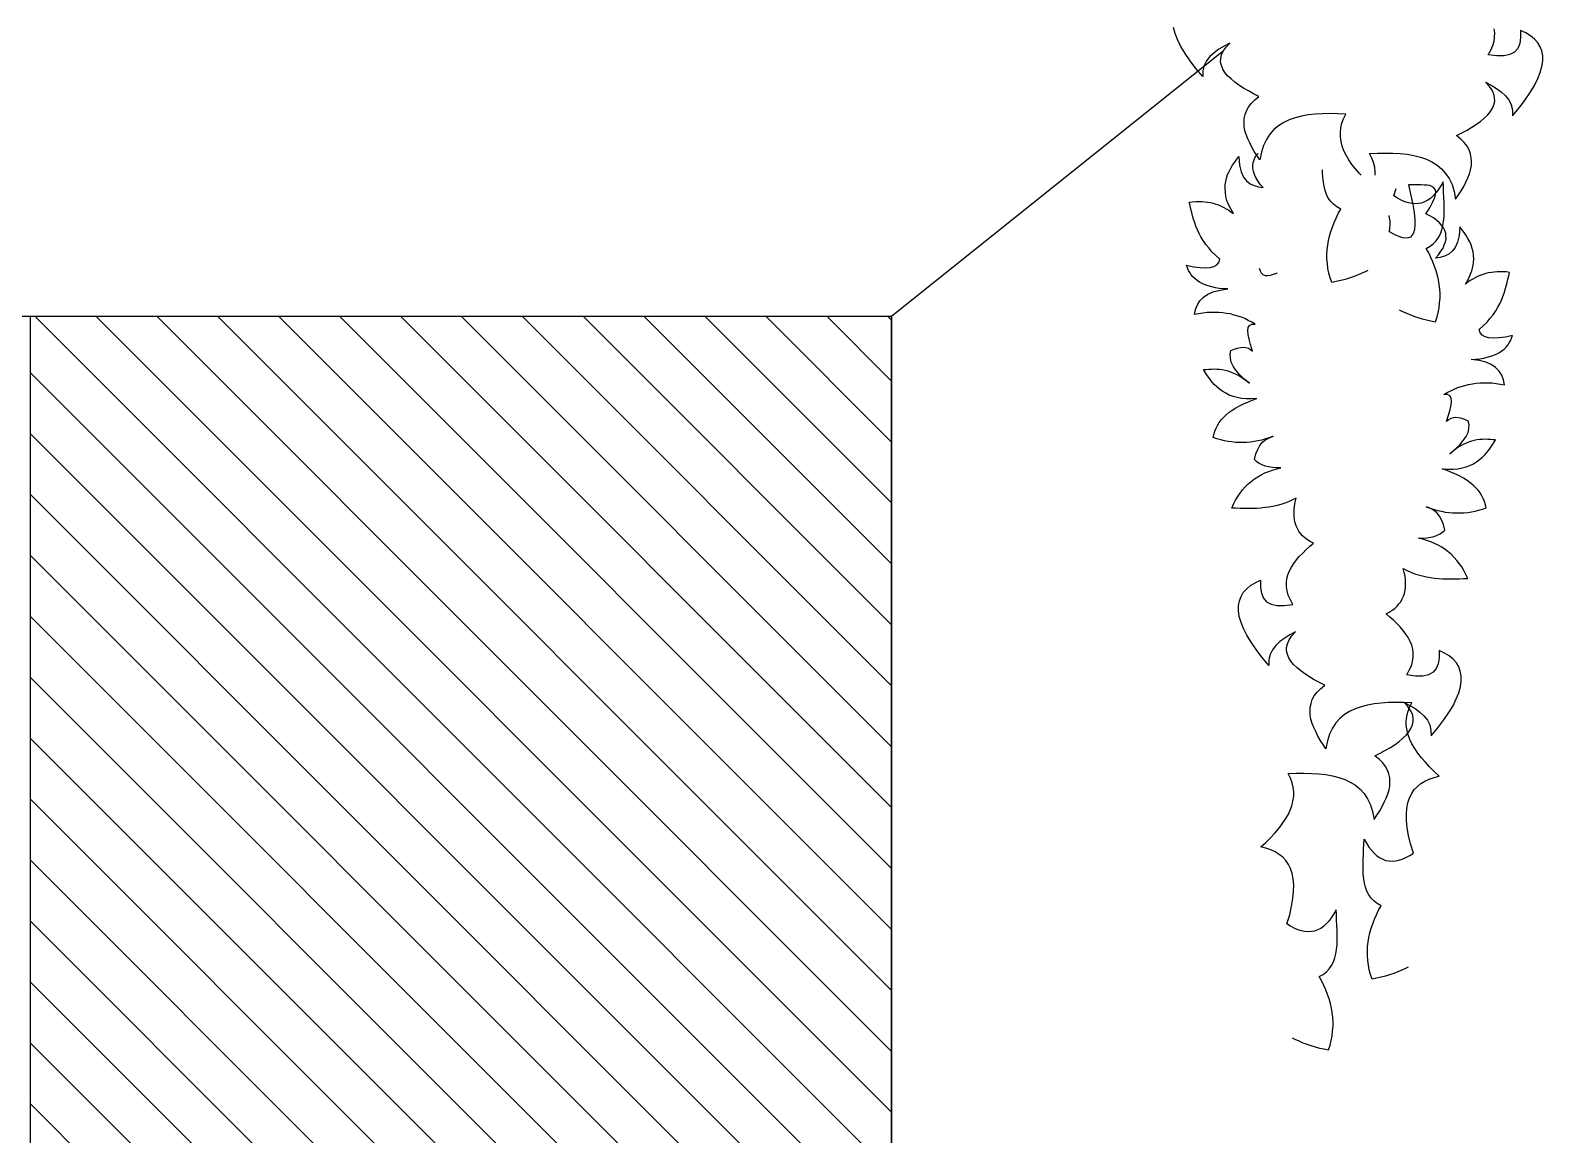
# Model space of a CAD drawing. Extents: x -24232 to 27340, y -23039 to 23489.
# Drawn here: x -13637 to -12759, y -19164 to -18523 of the extents above; entities that cross this region are included whole.
import ezdxf

# ---------------------------------------------------------------- set-up
doc = ezdxf.new("R2010")
doc.units = 0
doc.header["$LTSCALE"] = 10
for name, color, linetype in [('0-HATCH', 8, 'CONTINUOUS'), ('1', 1, 'CONTINUOUS'), ('3', 3, 'CONTINUOUS')]:
    doc.layers.add(name, color=color, linetype=linetype)

msp = doc.modelspace()

# ---------------------------------------------------------------- hatches: boundary and pattern name
at = {"layer": '0-HATCH'}
h = msp.add_hatch(dxfattribs=at)
h.set_pattern_fill('ANSI31', color=11, scale=200, style=0)
h.set_pattern_definition([(135, (-13605.299, -1359.333), (17.67767, 17.67767), [])])
h.paths.add_polyline_path([(-13137.39, -19189.61), (-13637.39, -19189.61), (-13637.39, -18689.61), (-13137.39, -18689.61)])
h.paths.add_polyline_path([(-14637.39, -19189.61), (-14637.39, -18689.61), (-14137.39, -18689.61), (-14137.39, -19189.61)])
h.paths.add_polyline_path([(-13137.39, -22189.61), (-13637.39, -22189.61), (-13637.39, -21189.61), (-13137.39, -21189.61)])
h.paths.add_polyline_path([(-14137.39, -22189.61), (-14637.39, -22189.61), (-14637.39, -21189.61), (-14137.39, -21189.61)])
h.paths.add_polyline_path([(-16137.39, -22189.61), (-16637.39, -22189.61), (-16637.39, -21189.61), (-16137.39, -21189.61)])

# ---------------------------------------------------------------- linework, layer by layer
at = {"layer": '1'}
for points in [[(-12864.78, -18607.66), (-12865.76, -18606.59), (-12868.07, -18603.93), (-12870.12, -18601.29), (-12871.89, -18598.68), (-12873.52, -18595.94), (-12874.76, -18593.38), (-12875.71, -18590.72), (-12876.4, -18588.08), (-12876.81, -18585.33), (-12876.83, -18582.75), (-12876.56, -18580.07), (-12875.9, -18577.43), (-12874.96, -18574.81), (-12873.61, -18572.1), (-12873.61, -18572.1), (-12878.2, -18571.92), (-12882.67, -18571.89), (-12887.14, -18571.99), (-12891.37, -18572.25), (-12895.47, -18572.66), (-12899.33, -18573.37), (-12903.08, -18574.35), (-12906.58, -18575.5), (-12909.72, -18577.09), (-12912.74, -18578.96), (-12915.4, -18581.13), (-12917.68, -18583.75), (-12919.74, -18586.8), (-12921.44, -18590.29), (-12922.64, -18594.23), (-12923.49, -18598.75), (-12923.49, -18598.75), (-12925.14, -18596.29), (-12926.8, -18593.82), (-12928.18, -18591.39), (-12929.42, -18588.83), (-12930.54, -18586.42), (-12931.52, -18584.02), (-12932.24, -18581.65), (-12932.68, -18579.3), (-12932.73, -18576.99), (-12932.64, -18574.7), (-12932.15, -18572.45), (-12931.39, -18570.22), (-12930.22, -18568.03), (-12928.52, -18565.9), (-12926.57, -18563.92), (-12924.07, -18561.87), (-12924.07, -18561.87), (-12927.17, -18560.34), (-12930.25, -18558.69), (-12933.07, -18557.05), (-12935.74, -18555.3), (-12938.15, -18553.58), (-12940.27, -18551.74), (-12942.26, -18549.92), (-12943.83, -18548.01), (-12944.99, -18546), (-12945.87, -18544.02), (-12946.35, -18541.94), (-12946.28, -18539.91), (-12945.8, -18537.79), (-12944.78, -18535.59), (-12943.2, -18533.31), (-12941.07, -18530.95), (-12941.07, -18530.95), (-12944.35, -18532.66), (-12947.38, -18534.53), (-12950.15, -18536.55), (-12952.53, -18538.76), (-12954.54, -18541.27), (-12955.89, -18543.98), (-12956.6, -18547.03), (-12956.66, -18550.4), (-12956.66, -18550.4), (-12960.66, -18545.68), (-12964.01, -18541.15), (-12966.98, -18536.93), (-12969.43, -18532.9), (-12971.34, -18528.92), (-12972.75, -18525.4), (-12973.76, -18521.91)], [(-12856.63, -18607.65), (-12856.62, -18605.62), (-12856.89, -18602.93), (-12857.56, -18600.29), (-12858.5, -18597.68), (-12859.85, -18594.97), (-12859.85, -18594.97), (-12855.27, -18594.78), (-12850.8, -18594.74), (-12846.32, -18594.83), (-12842.1, -18595.08), (-12838, -18595.48), (-12834.13, -18596.18), (-12830.38, -18597.16), (-12826.88, -18598.3), (-12823.74, -18599.88), (-12820.71, -18601.74), (-12818.05, -18603.91), (-12815.76, -18606.53), (-12813.69, -18609.57), (-12811.99, -18613.05), (-12810.78, -18617), (-12809.92, -18621.51), (-12809.92, -18621.51), (-12808.27, -18619.05), (-12806.62, -18616.58), (-12805.24, -18614.14), (-12804.01, -18611.58), (-12802.9, -18609.16), (-12801.92, -18606.76), (-12801.21, -18604.39), (-12800.77, -18602.04), (-12800.73, -18599.73), (-12800.83, -18597.44), (-12801.32, -18595.19), (-12802.09, -18592.96), (-12803.26, -18590.78), (-12804.96, -18588.65), (-12806.92, -18586.68), (-12809.43, -18584.62), (-12809.43, -18584.62), (-12806.33, -18583.09), (-12803.25, -18581.43), (-12800.43, -18579.79), (-12797.76, -18578.04), (-12795.36, -18576.31), (-12793.25, -18574.47), (-12791.26, -18572.64), (-12789.69, -18570.72), (-12788.54, -18568.71), (-12787.66, -18566.73), (-12787.19, -18564.65), (-12787.26, -18562.62), (-12787.74, -18560.51), (-12788.77, -18558.31), (-12790.36, -18556.03), (-12792.49, -18553.67), (-12792.49, -18553.67), (-12789.2, -18555.37), (-12786.17, -18557.23), (-12783.4, -18559.26), (-12781.01, -18561.46), (-12779, -18563.96), (-12777.64, -18566.67), (-12776.93, -18569.71), (-12776.86, -18573.09), (-12776.86, -18573.09), (-12772.87, -18568.36), (-12769.53, -18563.82), (-12766.57, -18559.6), (-12764.13, -18555.56), (-12762.23, -18551.58), (-12760.82, -18548.05), (-12759.81, -18544.56), (-12759.33, -18541.27), (-12759.36, -18538.29), (-12759.91, -18535.5), (-12760.84, -18533.02), (-12762.15, -18530.71), (-12764.13, -18528.61), (-12766.35, -18526.67), (-12769.09, -18525.04), (-12772.21, -18523.6), (-12772.21, -18523.6), (-12772.2, -18527.79), (-12772.67, -18531.23), (-12773.87, -18534.06), (-12775.69, -18536.14), (-12778.39, -18537.63), (-12781.7, -18538.36), (-12785.9, -18538.38), (-12790.98, -18537.67), (-12790.98, -18537.67), (-12789.49, -18534.95), (-12788.26, -18532.39), (-12787.56, -18529.88), (-12787.27, -18527.41), (-12787.24, -18524.97), (-12787.47, -18522.69)], [(-12837.37, -19067.05), (-12838.96, -19067.9), (-12841.23, -19068.9), (-12843.49, -19069.89), (-12845.88, -19070.74), (-12848.26, -19071.59), (-12850.63, -19072.31), (-12853.14, -19073.01), (-12855.77, -19073.56), (-12858.39, -19074.12), (-12858.39, -19074.12), (-12859.34, -19071.32), (-12860.03, -19068.68), (-12860.57, -19065.92), (-12860.84, -19063.18), (-12861.11, -19060.44), (-12861.12, -19057.74), (-12861, -19055.17), (-12860.61, -19052.51), (-12860.21, -19049.84), (-12859.68, -19047.18), (-12858.88, -19044.55), (-12857.94, -19041.93), (-12857.01, -19039.32), (-12855.81, -19036.73), (-12854.6, -19034.14), (-12853.13, -19031.57), (-12853.13, -19031.57), (-12855.44, -19030.26), (-12857.32, -19028.73), (-12858.92, -19027.08), (-12860.36, -19025.18), (-12861.37, -19023.05), (-12862.23, -19020.8), (-12862.8, -19018.3), (-12863.23, -19015.82), (-12863.5, -19013.09), (-12863.64, -19010.37), (-12863.63, -19007.52), (-12863.63, -19004.68), (-12863.47, -19001.72), (-12863.32, -18998.75), (-12863.16, -18995.79), (-12863, -18992.82), (-12863, -18992.82), (-12861.62, -18995.26), (-12860.21, -18997.43), (-12858.77, -18999.33), (-12857.17, -19000.98), (-12855.69, -19002.48), (-12854.04, -19003.59), (-12852.23, -19004.45), (-12850.54, -19005.15), (-12848.67, -19005.47), (-12846.8, -19005.66), (-12844.88, -19005.44), (-12842.95, -19005.09), (-12840.86, -19004.48), (-12838.73, -19003.47), (-12836.58, -19002.33), (-12834.41, -19000.91), (-12834.41, -19000.91), (-12836.06, -18995.61), (-12837.21, -18990.75), (-12837.98, -18986.21), (-12838.39, -18982.11), (-12838.42, -18978.31), (-12838.22, -18974.81), (-12837.64, -18971.75), (-12836.68, -18968.87), (-12835.36, -18966.43), (-12833.92, -18964.13), (-12832.11, -18962.28), (-12830.05, -18960.58), (-12827.74, -18959.19), (-12825.18, -18957.95), (-12822.38, -18957), (-12819.46, -18956.21), (-12819.46, -18956.21), (-12822.32, -18953.62), (-12825.04, -18950.92), (-12827.48, -18948.24), (-12829.79, -18945.58), (-12831.84, -18942.94), (-12833.61, -18940.33), (-12835.24, -18937.6), (-12836.48, -18935.04), (-12837.43, -18932.37), (-12838.12, -18929.73), (-12838.53, -18926.98), (-12838.55, -18924.41), (-12838.28, -18921.72), (-12837.62, -18919.08), (-12836.68, -18916.47), (-12835.33, -18913.75), (-12835.33, -18913.75), (-12839.92, -18913.57), (-12844.38, -18913.54), (-12848.86, -18913.64), (-12853.09, -18913.91), (-12857.19, -18914.32), (-12861.05, -18915.02), (-12864.8, -18916.01), (-12868.3, -18917.15), (-12871.44, -18918.74), (-12874.46, -18920.61), (-12877.11, -18922.79), (-12879.4, -18925.4), (-12881.46, -18928.45), (-12883.16, -18931.94), (-12884.36, -18935.89), (-12885.21, -18940.41), (-12885.21, -18940.41), (-12886.86, -18937.94), (-12888.52, -18935.48), (-12889.9, -18933.04), (-12891.14, -18930.48), (-12892.26, -18928.07), (-12893.24, -18925.67), (-12893.96, -18923.3), (-12894.4, -18920.95), (-12894.45, -18918.65), (-12894.36, -18916.35), (-12893.86, -18914.1), (-12893.1, -18911.87), (-12891.94, -18909.68), (-12890.24, -18907.55), (-12888.29, -18905.57), (-12885.78, -18903.52), (-12885.78, -18903.52), (-12888.88, -18902), (-12891.97, -18900.34), (-12894.79, -18898.71), (-12897.46, -18896.96), (-12899.86, -18895.23), (-12901.99, -18893.4), (-12903.97, -18891.58), (-12905.55, -18889.66), (-12906.7, -18887.65), (-12907.59, -18885.67), (-12908.07, -18883.59), (-12908, -18881.57), (-12907.52, -18879.45), (-12906.49, -18877.25), (-12904.92, -18874.96), (-12902.79, -18872.6), (-12902.79, -18872.6), (-12906.07, -18874.31), (-12909.1, -18876.18), (-12911.87, -18878.21), (-12914.25, -18880.41), (-12916.26, -18882.92), (-12917.61, -18885.63), (-12918.31, -18888.68), (-12918.38, -18892.06), (-12918.38, -18892.06), (-12922.38, -18887.33), (-12925.73, -18882.8), (-12928.7, -18878.59), (-12931.15, -18874.55), (-12933.06, -18870.58), (-12934.47, -18867.05), (-12935.48, -18863.57), (-12935.97, -18860.27), (-12935.95, -18857.29), (-12935.4, -18854.5), (-12934.48, -18852.02), (-12933.17, -18849.71), (-12931.21, -18847.6), (-12928.98, -18845.65), (-12926.25, -18844.03), (-12923.13, -18842.57), (-12923.13, -18842.57), (-12923.14, -18846.77), (-12922.66, -18850.2), (-12921.45, -18853.03), (-12919.62, -18855.1), (-12916.92, -18856.59), (-12913.61, -18857.32), (-12909.41, -18857.32), (-12904.33, -18856.61), (-12904.33, -18856.61), (-12905.82, -18853.89), (-12907.06, -18851.33), (-12907.76, -18848.82), (-12908.06, -18846.35), (-12908.1, -18843.91), (-12907.87, -18841.63), (-12907.25, -18839.39), (-12906.35, -18837.18), (-12905.19, -18834.99), (-12903.9, -18832.95), (-12902.34, -18830.8), (-12900.65, -18828.8), (-12898.7, -18826.83), (-12896.74, -18824.85), (-12894.67, -18823.02), (-12892.45, -18821.08), (-12892.45, -18821.08), (-12894.26, -18820.22), (-12895.91, -18819.11), (-12897.43, -18818.01), (-12898.8, -18816.8), (-12899.89, -18815.47), (-12900.97, -18814.15), (-12901.77, -18812.58), (-12902.56, -18811.01), (-12903.07, -18809.34), (-12903.44, -18807.54), (-12903.66, -18805.62), (-12903.74, -18803.72), (-12903.66, -18801.56), (-12903.45, -18799.41), (-12902.98, -18797.29), (-12902.47, -18794.91), (-12902.47, -18794.91), (-12904.61, -18796.05), (-12906.88, -18797.05), (-12908.99, -18797.92), (-12911.37, -18798.64), (-12913.59, -18799.23), (-12915.95, -18799.81), (-12918.28, -18800.12), (-12920.62, -18800.44), (-12922.95, -18800.75), (-12925.27, -18800.93), (-12927.71, -18800.96), (-12930.15, -18800.99), (-12932.59, -18801.02), (-12935.02, -18800.92), (-12937.44, -18800.81), (-12939.87, -18800.71), (-12939.87, -18800.71), (-12938.83, -18798.38), (-12937.67, -18796.19), (-12936.37, -18794.01), (-12934.97, -18792.12), (-12933.56, -18790.23), (-12932.04, -18788.48), (-12930.38, -18786.75), (-12928.61, -18785.3), (-12926.71, -18783.86), (-12924.82, -18782.55), (-12922.81, -18781.4), (-12920.68, -18780.39), (-12918.43, -18779.53), (-12916.18, -18778.66), (-12913.8, -18777.95), (-12911.31, -18777.38), (-12911.31, -18777.38), (-12913.89, -18777.4), (-12916.17, -18777.18), (-12918.43, -18776.82), (-12920.42, -18776.35), (-12922.24, -18775.63), (-12923.92, -18774.79), (-12925.32, -18773.84), (-12926.69, -18772.62), (-12926.69, -18772.62), (-12925.82, -18769.32), (-12924.75, -18766.72), (-12923.59, -18764.53), (-12922.2, -18762.77), (-12920.71, -18761.43), (-12919.13, -18760.5), (-12917.56, -18759.71), (-12915.88, -18759.06), (-12915.88, -18759.06), (-12918.13, -18759.92), (-12920.36, -18760.65), (-12922.46, -18761.26), (-12924.67, -18761.72), (-12926.88, -18762.18), (-12929.08, -18762.5), (-12931.26, -18762.69), (-12933.44, -18762.75), (-12935.59, -18762.67), (-12937.75, -18762.6), (-12939.9, -18762.39), (-12942.03, -18762.04), (-12944.16, -18761.7), (-12946.28, -18761.22), (-12948.52, -18760.59), (-12950.62, -18759.84), (-12950.62, -18759.84), (-12950.3, -18757.98), (-12949.71, -18756.14), (-12949, -18754.45), (-12948.16, -18752.77), (-12947.19, -18751.11), (-12945.96, -18749.61), (-12944.59, -18748.11), (-12943.09, -18746.64), (-12941.46, -18745.17), (-12939.57, -18743.87), (-12937.55, -18742.58), (-12935.4, -18741.43), (-12933.13, -18740.3), (-12930.58, -18739.2), (-12928.03, -18738.1), (-12925.23, -18737.15), (-12925.23, -18737.15), (-12928.51, -18737.37), (-12931.48, -18737.35), (-12934.16, -18737.09), (-12936.69, -18736.57), (-12939.06, -18735.93), (-12941.29, -18735.17), (-12943.36, -18734.15), (-12945.14, -18733.03), (-12946.91, -18731.77), (-12948.54, -18730.39), (-12950.03, -18729.03), (-12951.36, -18727.41), (-12952.69, -18725.79), (-12953.87, -18724.05), (-12955.06, -18722.31), (-12956.23, -18720.43), (-12956.23, -18720.43), (-12954.72, -18720.31), (-12953.22, -18720.18), (-12951.72, -18720.06), (-12950.09, -18719.95), (-12948.61, -18720.1), (-12946.99, -18720.12), (-12945.39, -18720.41), (-12943.79, -18720.7), (-12942.21, -18721.13), (-12940.51, -18721.7), (-12938.82, -18722.41), (-12937.01, -18723.27), (-12935.21, -18724.26), (-12933.42, -18725.38), (-12931.53, -18726.78), (-12929.65, -18728.32), (-12929.65, -18728.32), (-12932.78, -18725.71), (-12935.38, -18723.29), (-12937.44, -18720.79), (-12939.11, -18718.46), (-12940.22, -18716.04), (-12940.68, -18713.83), (-12940.86, -18711.51), (-12940.38, -18709.39), (-12940.38, -18709.39), (-12938.4, -18708.51), (-12936.58, -18707.87), (-12934.78, -18707.51), (-12933.14, -18707.4), (-12931.67, -18707.54), (-12930.22, -18707.95), (-12928.95, -18708.76), (-12927.82, -18709.68), (-12927.82, -18709.68), (-12928.94, -18705.91), (-12929.84, -18702.71), (-12930.38, -18699.95), (-12930.57, -18697.76), (-12930.4, -18696.02), (-12929.6, -18694.75), (-12928.31, -18694.06), (-12926.28, -18693.99), (-12926.28, -18693.99), (-12928.2, -18692.85), (-12930.26, -18691.84), (-12932.2, -18690.83), (-12934.28, -18689.95), (-12936.38, -18689.34), (-12938.49, -18688.73), (-12940.59, -18688.11), (-12942.86, -18687.76), (-12944.99, -18687.41), (-12947.29, -18687.32), (-12949.58, -18687.23), (-12951.89, -18687.28), (-12954.19, -18687.32), (-12956.66, -18687.62), (-12959.01, -18688.07), (-12961.49, -18688.5), (-12961.49, -18688.5), (-12960.93, -18685.58), (-12959.85, -18682.84), (-12958.39, -18680.41), (-12956.29, -18678.31), (-12953.69, -18676.67), (-12950.57, -18675.22), (-12946.68, -18674.25), (-12942.15, -18673.61), (-12942.15, -18673.61), (-12944.71, -18673.49), (-12947.12, -18673.25), (-12949.39, -18672.9), (-12951.51, -18672.42), (-12953.48, -18671.82), (-12955.32, -18671.23), (-12957.01, -18670.52), (-12958.56, -18669.69), (-12959.95, -18668.74), (-12961.21, -18667.81), (-12962.45, -18666.6), (-12963.42, -18665.43), (-12964.24, -18664.13), (-12965.06, -18662.83), (-12965.58, -18661.29), (-12966.11, -18659.74), (-12966.11, -18659.74), (-12962, -18660.69), (-12958.26, -18661.19), (-12955.03, -18661.37), (-12952.44, -18661.22), (-12950.22, -18660.63), (-12948.62, -18659.57), (-12947.41, -18658.2), (-12946.82, -18656.36), (-12946.82, -18656.36), (-12949.17, -18654.1), (-12951.4, -18651.98), (-12953.21, -18649.77), (-12954.91, -18647.71), (-12956.45, -18645.53), (-12957.73, -18643.37), (-12958.75, -18641.37), (-12959.76, -18639.24), (-12960.65, -18637.26), (-12961.39, -18635.16), (-12962.01, -18633.2), (-12962.62, -18631.11), (-12963.11, -18629.17), (-12963.59, -18627.22), (-12964.06, -18625.14), (-12964.55, -18623.2), (-12964.55, -18623.2), (-12962.77, -18622.97), (-12960.86, -18622.89), (-12959.09, -18622.79), (-12957.34, -18622.83), (-12955.59, -18623), (-12953.98, -18623.16), (-12952.25, -18623.46), (-12950.67, -18623.89), (-12949.09, -18624.31), (-12947.52, -18624.87), (-12945.96, -18625.57), (-12944.54, -18626.25), (-12943.13, -18627.07), (-12941.59, -18627.89), (-12940.32, -18628.83), (-12938.94, -18629.91), (-12938.94, -18629.91), (-12940.43, -18627.19), (-12941.67, -18624.64), (-12942.66, -18622.24), (-12943.24, -18619.88), (-12943.55, -18617.55), (-12943.74, -18615.36), (-12943.66, -18613.2), (-12943.33, -18611.2), (-12942.87, -18609.22), (-12942.27, -18607.24), (-12941.41, -18605.43), (-12940.41, -18603.5), (-12939.43, -18601.84), (-12938.18, -18600.06), (-12936.92, -18598.29), (-12935.67, -18596.65), (-12935.67, -18596.65), (-12935.36, -18601.69), (-12934.38, -18605.58), (-12933.06, -18608.69), (-12931.25, -18610.9), (-12929.25, -18612.59), (-12926.78, -18613.64), (-12924.28, -18614.43), (-12921.62, -18614.82), (-12921.62, -18614.82), (-12923.32, -18612.9), (-12924.75, -18610.86), (-12925.92, -18608.99), (-12926.68, -18607.15), (-12927.32, -18605.33), (-12927.7, -18603.67), (-12927.66, -18601.91), (-12927.5, -18600.3), (-12926.94, -18598.73), (-12926.25, -18597.17), (-12925.15, -18595.66), (-12924.59, -18595.02)], [(-12860.85, -18662.8), (-12862.43, -18663.64), (-12864.7, -18664.64), (-12866.96, -18665.63), (-12869.35, -18666.48), (-12871.73, -18667.33), (-12874.11, -18668.05), (-12876.61, -18668.75), (-12879.24, -18669.3), (-12881.87, -18669.86), (-12881.87, -18669.86), (-12882.81, -18667.06), (-12883.5, -18664.42), (-12884.04, -18661.66), (-12884.31, -18658.92), (-12884.59, -18656.19), (-12884.59, -18653.48), (-12884.48, -18650.92), (-12884.08, -18648.25), (-12883.68, -18645.58), (-12883.15, -18642.92), (-12882.35, -18640.29), (-12881.41, -18637.68), (-12880.48, -18635.06), (-12879.28, -18632.47), (-12878.08, -18629.88), (-12876.61, -18627.31), (-12876.61, -18627.31), (-12878.91, -18626), (-12880.79, -18624.47), (-12882.39, -18622.82), (-12883.83, -18620.92), (-12884.84, -18618.79), (-12885.7, -18616.54), (-12886.27, -18614.04), (-12886.7, -18611.56), (-12886.98, -18608.83), (-12887.12, -18606.11), (-12887.11, -18604.54)], [(-12904.78, -19108.12), (-12903.19, -19108.96), (-12900.93, -19109.95), (-12898.66, -19110.94), (-12896.27, -19111.79), (-12893.88, -19112.63), (-12891.51, -19113.34), (-12889, -19114.04), (-12886.37, -19114.58), (-12883.75, -19115.13), (-12883.75, -19115.13), (-12882.81, -19112.33), (-12882.13, -19109.69), (-12881.59, -19106.93), (-12881.32, -19104.19), (-12881.06, -19101.45), (-12881.06, -19098.75), (-12881.18, -19096.18), (-12881.58, -19093.52), (-12881.99, -19090.85), (-12882.52, -19088.19), (-12883.33, -19085.57), (-12884.27, -19082.95), (-12885.21, -19080.34), (-12886.42, -19077.75), (-12887.62, -19075.16), (-12889.1, -19072.6), (-12889.1, -19072.6), (-12886.79, -19071.29), (-12884.92, -19069.74), (-12883.32, -19068.09), (-12881.89, -19066.19), (-12880.88, -19064.06), (-12880.03, -19061.8), (-12879.46, -19059.31), (-12879.04, -19056.83), (-12878.77, -19054.09), (-12878.64, -19051.37), (-12878.65, -19048.53), (-12878.67, -19045.68), (-12878.83, -19042.72), (-12878.99, -19039.76), (-12879.15, -19036.79), (-12879.31, -19033.83), (-12879.31, -19033.83), (-12880.69, -19036.27), (-12882.1, -19038.44), (-12883.54, -19040.35), (-12885.13, -19042), (-12886.6, -19043.5), (-12888.25, -19044.62), (-12890.06, -19045.47), (-12891.75, -19046.19), (-12893.62, -19046.51), (-12895.49, -19046.7), (-12897.41, -19046.48), (-12899.34, -19046.14), (-12901.43, -19045.53), (-12903.57, -19044.53), (-12905.71, -19043.39), (-12907.89, -19041.98), (-12907.89, -19041.98), (-12906.25, -19036.67), (-12905.11, -19031.82), (-12904.35, -19027.27), (-12903.95, -19023.17), (-12903.93, -19019.37), (-12904.14, -19015.87), (-12904.72, -19012.82), (-12905.69, -19009.93), (-12907.02, -19007.49), (-12908.46, -19005.2), (-12910.28, -19003.35), (-12912.34, -19001.66), (-12914.65, -19000.27), (-12917.21, -18999.04), (-12920.01, -18998.1), (-12922.94, -18997.31), (-12922.94, -18997.31), (-12920.08, -18994.72), (-12917.37, -18992.01), (-12914.93, -18989.33), (-12912.63, -18986.66), (-12910.59, -18984.01), (-12908.82, -18981.4), (-12907.2, -18978.66), (-12905.97, -18976.1), (-12905.02, -18973.43), (-12904.34, -18970.79), (-12903.93, -18968.04), (-12903.92, -18965.47), (-12904.19, -18962.78), (-12904.86, -18960.14), (-12905.8, -18957.53), (-12907.16, -18954.82), (-12907.16, -18954.82), (-12902.57, -18954.63), (-12898.11, -18954.59), (-12893.63, -18954.68), (-12889.4, -18954.93), (-12885.3, -18955.33), (-12881.44, -18956.03), (-12877.68, -18957.01), (-12874.18, -18958.15), (-12871.04, -18959.73), (-12868.01, -18961.59), (-12865.36, -18963.76), (-12863.06, -18966.37), (-12861, -18969.42), (-12859.29, -18972.9), (-12858.08, -18976.85), (-12857.22, -18981.36), (-12857.22, -18981.36), (-12855.58, -18978.9), (-12853.93, -18976.43), (-12852.55, -18973.99), (-12851.31, -18971.43), (-12850.2, -18969.01), (-12849.22, -18966.61), (-12848.51, -18964.24), (-12848.07, -18961.89), (-12848.03, -18959.58), (-12848.13, -18957.29), (-12848.63, -18955.04), (-12849.39, -18952.81), (-12850.56, -18950.63), (-12852.26, -18948.5), (-12854.22, -18946.53), (-12856.73, -18944.47), (-12856.73, -18944.47), (-12853.63, -18942.94), (-12850.55, -18941.28), (-12847.73, -18939.64), (-12845.07, -18937.89), (-12842.67, -18936.16), (-12840.55, -18934.32), (-12838.56, -18932.49), (-12837, -18930.57), (-12835.84, -18928.56), (-12834.96, -18926.58), (-12834.49, -18924.5), (-12834.56, -18922.47), (-12835.04, -18920.36), (-12836.08, -18918.16), (-12837.66, -18915.88), (-12839.79, -18913.52), (-12839.79, -18913.52), (-12836.51, -18915.22), (-12833.48, -18917.08), (-12830.7, -18919.11), (-12828.31, -18921.3), (-12826.3, -18923.81), (-12824.94, -18926.52), (-12824.23, -18929.56), (-12824.16, -18932.94), (-12824.16, -18932.94), (-12820.17, -18928.21), (-12816.83, -18923.67), (-12813.87, -18919.45), (-12811.43, -18915.41), (-12809.53, -18911.43), (-12808.12, -18907.9), (-12807.12, -18904.41), (-12806.64, -18901.11), (-12806.66, -18898.14), (-12807.22, -18895.35), (-12808.14, -18892.87), (-12809.46, -18890.56), (-12811.43, -18888.46), (-12813.66, -18886.52), (-12816.39, -18884.89), (-12819.52, -18883.45), (-12819.52, -18883.45), (-12819.5, -18887.64), (-12819.97, -18891.08), (-12821.18, -18893.91), (-12823, -18895.99), (-12825.69, -18897.48), (-12829, -18898.21), (-12833.2, -18898.23), (-12838.28, -18897.52), (-12838.28, -18897.52), (-12836.8, -18894.8), (-12835.56, -18892.24), (-12834.87, -18889.73), (-12834.57, -18887.26), (-12834.55, -18884.82), (-12834.78, -18882.54), (-12835.41, -18880.3), (-12836.31, -18878.09), (-12837.48, -18875.9), (-12838.76, -18873.87), (-12840.33, -18871.72), (-12842.02, -18869.72), (-12843.98, -18867.75), (-12845.94, -18865.78), (-12848.02, -18863.96), (-12850.25, -18862.02), (-12850.25, -18862.02), (-12848.44, -18861.16), (-12846.79, -18860.05), (-12845.27, -18858.95), (-12843.91, -18857.72), (-12842.82, -18856.4), (-12841.73, -18855.07), (-12840.94, -18853.5), (-12840.15, -18851.93), (-12839.64, -18850.25), (-12839.28, -18848.46), (-12839.07, -18846.54), (-12838.99, -18844.63), (-12839.07, -18842.48), (-12839.29, -18840.33), (-12839.77, -18838.21), (-12840.28, -18835.83), (-12840.28, -18835.83), (-12838.14, -18836.96), (-12835.87, -18837.96), (-12833.75, -18838.83), (-12831.38, -18839.54), (-12829.15, -18840.13), (-12826.79, -18840.7), (-12824.46, -18841.01), (-12822.12, -18841.32), (-12819.79, -18841.62), (-12817.47, -18841.8), (-12815.03, -18841.82), (-12812.59, -18841.85), (-12810.15, -18841.87), (-12807.72, -18841.77), (-12805.29, -18841.66), (-12802.87, -18841.55), (-12802.87, -18841.55), (-12803.91, -18839.22), (-12805.08, -18837.03), (-12806.38, -18834.86), (-12807.79, -18832.97), (-12809.2, -18831.08), (-12810.73, -18829.34), (-12812.39, -18827.61), (-12814.16, -18826.16), (-12816.07, -18824.73), (-12817.96, -18823.43), (-12819.97, -18822.27), (-12822.1, -18821.27), (-12824.36, -18820.41), (-12826.61, -18819.55), (-12828.98, -18818.84), (-12831.48, -18818.28), (-12831.48, -18818.28), (-12828.9, -18818.29), (-12826.62, -18818.07), (-12824.36, -18817.7), (-12822.37, -18817.23), (-12820.55, -18816.51), (-12818.87, -18815.66), (-12817.48, -18814.71), (-12816.11, -18813.49), (-12816.11, -18813.49), (-12816.99, -18810.19), (-12818.06, -18807.59), (-12819.23, -18805.4), (-12820.62, -18803.65), (-12822.11, -18802.31), (-12823.69, -18801.38), (-12825.26, -18800.59), (-12826.95, -18799.95), (-12826.95, -18799.95), (-12824.7, -18800.81), (-12822.46, -18801.53), (-12820.37, -18802.13), (-12818.16, -18802.59), (-12815.94, -18803.04), (-12813.74, -18803.36), (-12811.56, -18803.55), (-12809.39, -18803.6), (-12807.23, -18803.52), (-12805.07, -18803.44), (-12802.92, -18803.23), (-12800.79, -18802.88), (-12798.66, -18802.53), (-12796.54, -18802.04), (-12794.3, -18801.41), (-12792.21, -18800.66), (-12792.21, -18800.66), (-12792.53, -18798.8), (-12793.12, -18796.96), (-12793.83, -18795.27), (-12794.68, -18793.59), (-12795.66, -18791.93), (-12796.89, -18790.43), (-12798.26, -18788.94), (-12799.76, -18787.47), (-12801.4, -18786.01), (-12803.29, -18784.71), (-12805.32, -18783.42), (-12807.46, -18782.28), (-12809.74, -18781.16), (-12812.29, -18780.06), (-12814.84, -18778.96), (-12817.64, -18778.02), (-12817.64, -18778.02), (-12814.37, -18778.23), (-12811.39, -18778.21), (-12808.71, -18777.94), (-12806.19, -18777.41), (-12803.82, -18776.77), (-12801.59, -18776), (-12799.53, -18774.98), (-12797.75, -18773.86), (-12795.98, -18772.6), (-12794.35, -18771.21), (-12792.87, -18769.85), (-12791.54, -18768.22), (-12790.21, -18766.6), (-12789.03, -18764.86), (-12787.85, -18763.11), (-12786.69, -18761.23), (-12786.69, -18761.23), (-12788.19, -18761.11), (-12789.69, -18760.99), (-12791.19, -18760.87), (-12792.83, -18760.77), (-12794.3, -18760.92), (-12795.93, -18760.94), (-12797.52, -18761.24), (-12799.12, -18761.53), (-12800.7, -18761.96), (-12802.4, -18762.54), (-12804.09, -18763.25), (-12805.9, -18764.11), (-12807.7, -18765.1), (-12809.48, -18766.23), (-12811.37, -18767.64), (-12813.25, -18769.18), (-12813.25, -18769.18), (-12810.13, -18766.57), (-12807.52, -18764.14), (-12805.47, -18761.63), (-12803.81, -18759.3), (-12802.7, -18756.88), (-12802.25, -18754.67), (-12802.07, -18752.35), (-12802.56, -18750.23), (-12802.56, -18750.23), (-12804.54, -18749.35), (-12806.36, -18748.72), (-12808.16, -18748.36), (-12809.8, -18748.25), (-12811.27, -18748.4), (-12812.72, -18748.81), (-12813.99, -18749.62), (-12815.12, -18750.54), (-12815.12, -18750.54), (-12814.01, -18746.78), (-12813.11, -18743.57), (-12812.58, -18740.81), (-12812.39, -18738.62), (-12812.56, -18736.88), (-12813.37, -18735.61), (-12814.66, -18734.92), (-12816.7, -18734.86), (-12816.7, -18734.86), (-12814.78, -18733.72), (-12812.71, -18732.7), (-12810.78, -18731.69), (-12808.71, -18730.8), (-12806.6, -18730.19), (-12804.5, -18729.57), (-12802.39, -18728.95), (-12800.12, -18728.59), (-12797.99, -18728.24), (-12795.7, -18728.14), (-12793.41, -18728.05), (-12791.1, -18728.09), (-12788.79, -18728.13), (-12786.33, -18728.42), (-12783.98, -18728.86), (-12781.5, -18729.29), (-12781.5, -18729.29), (-12782.06, -18726.37), (-12783.15, -18723.63), (-12784.61, -18721.21), (-12786.72, -18719.11), (-12789.32, -18717.48), (-12792.45, -18716.03), (-12796.33, -18715.07), (-12800.87, -18714.44), (-12800.87, -18714.44), (-12798.31, -18714.32), (-12795.89, -18714.08), (-12793.63, -18713.71), (-12791.51, -18713.23), (-12789.54, -18712.63), (-12787.7, -18712.04), (-12786.01, -18711.32), (-12784.47, -18710.49), (-12783.08, -18709.54), (-12781.82, -18708.6), (-12780.58, -18707.39), (-12779.62, -18706.21), (-12778.8, -18704.91), (-12777.98, -18703.61), (-12777.46, -18702.07), (-12776.94, -18700.53), (-12776.94, -18700.53), (-12781.04, -18701.48), (-12784.78, -18701.99), (-12788.01, -18702.18), (-12790.6, -18702.03), (-12792.83, -18701.44), (-12794.42, -18700.39), (-12795.64, -18699.02), (-12796.24, -18697.18), (-12796.24, -18697.18), (-12793.89, -18694.91), (-12791.66, -18692.79), (-12789.85, -18690.58), (-12788.17, -18688.52), (-12786.63, -18686.33), (-12785.35, -18684.17), (-12784.33, -18682.17), (-12783.33, -18680.04), (-12782.44, -18678.05), (-12781.71, -18675.95), (-12781.09, -18673.99), (-12780.49, -18671.9), (-12780.01, -18669.95), (-12779.53, -18668.01), (-12779.06, -18665.93), (-12778.58, -18663.99), (-12778.58, -18663.99), (-12780.36, -18663.76), (-12782.26, -18663.68), (-12784.03, -18663.59), (-12785.79, -18663.63), (-12787.53, -18663.8), (-12789.14, -18663.96), (-12790.87, -18664.27), (-12792.45, -18664.7), (-12794.04, -18665.13), (-12795.6, -18665.7), (-12797.16, -18666.39), (-12798.58, -18667.08), (-12799.99, -18667.9), (-12801.53, -18668.73), (-12802.79, -18669.67), (-12804.17, -18670.75), (-12804.17, -18670.75), (-12802.68, -18668.03), (-12801.45, -18665.47), (-12800.47, -18663.07), (-12799.9, -18660.71), (-12799.59, -18658.38), (-12799.4, -18656.19), (-12799.48, -18654.03), (-12799.82, -18652.03), (-12800.29, -18650.05), (-12800.9, -18648.08), (-12801.75, -18646.27), (-12802.76, -18644.34), (-12803.74, -18642.68), (-12805, -18640.91), (-12806.26, -18639.14), (-12807.51, -18637.5), (-12807.51, -18637.5), (-12807.82, -18642.54), (-12808.78, -18646.43), (-12810.09, -18649.54), (-12811.9, -18651.76), (-12813.9, -18653.45), (-12816.37, -18654.51), (-12818.86, -18655.3), (-12821.53, -18655.7), (-12821.53, -18655.7), (-12819.83, -18653.77), (-12818.41, -18651.73), (-12817.24, -18649.85), (-12816.48, -18648.02), (-12815.85, -18646.19), (-12815.47, -18644.53), (-12815.51, -18642.77), (-12815.68, -18641.16), (-12816.24, -18639.6), (-12816.94, -18638.04), (-12818.04, -18636.53), (-12819.26, -18635.16), (-12820.88, -18633.83), (-12822.79, -18632.4), (-12824.8, -18631.25), (-12827.23, -18630), (-12827.23, -18630), (-12824.87, -18626.51), (-12823.27, -18623.51), (-12822.17, -18620.96), (-12821.57, -18618.87), (-12821.46, -18617.23), (-12821.87, -18615.92), (-12822.51, -18614.9), (-12823.66, -18614.2), (-12824.94, -18613.65), (-12826.45, -18613.4), (-12828.09, -18613.29), (-12829.99, -18613.21), (-12831.89, -18613.27), (-12833.79, -18613.19), (-12835.55, -18613.23), (-12837.32, -18613.14), (-12837.32, -18613.14), (-12835.88, -18619.36), (-12834.67, -18624.65), (-12833.93, -18629.32), (-12833.67, -18633.22), (-12833.62, -18636.47), (-12833.77, -18639.05), (-12834.38, -18641.01), (-12835.19, -18642.45), (-12836.16, -18643.49), (-12837.46, -18644.03), (-12838.94, -18644.18), (-12840.59, -18643.94), (-12842.26, -18643.43), (-12844.24, -18642.68), (-12846.23, -18641.66), (-12848.25, -18640.51), (-12848.25, -18640.51), (-12848.06, -18638.32), (-12847.86, -18636.27), (-12847.93, -18634.25), (-12848.25, -18632.38), (-12848.51, -18630.9)], [(-12842.67, -18685.66), (-12841.08, -18686.5), (-12838.81, -18687.49), (-12836.55, -18688.49), (-12834.16, -18689.33), (-12831.77, -18690.17), (-12829.4, -18690.88), (-12826.89, -18691.58), (-12824.26, -18692.13), (-12821.63, -18692.68), (-12821.63, -18692.68), (-12820.7, -18689.87), (-12820.01, -18687.23), (-12819.48, -18684.47), (-12819.21, -18681.73), (-12818.94, -18679), (-12818.95, -18676.29), (-12819.07, -18673.73), (-12819.47, -18671.06), (-12819.87, -18668.39), (-12820.41, -18665.74), (-12821.22, -18663.11), (-12822.16, -18660.49), (-12823.1, -18657.88), (-12824.3, -18655.29), (-12825.51, -18652.71), (-12826.99, -18650.14), (-12826.99, -18650.14), (-12824.68, -18648.83), (-12822.81, -18647.29), (-12821.21, -18645.64), (-12819.78, -18643.73), (-12818.77, -18641.6), (-12817.91, -18639.35), (-12817.35, -18636.85), (-12816.92, -18634.37), (-12816.66, -18631.64), (-12816.52, -18628.91), (-12816.54, -18626.07), (-12816.55, -18623.23), (-12816.72, -18620.26), (-12816.88, -18617.3), (-12817.04, -18614.34), (-12817.2, -18611.37), (-12817.2, -18611.37), (-12818.58, -18613.82), (-12819.99, -18615.99), (-12821.42, -18617.89), (-12823.02, -18619.54), (-12824.49, -18621.05), (-12826.14, -18622.16), (-12827.95, -18623.02), (-12829.64, -18623.73), (-12831.5, -18624.05), (-12833.38, -18624.24), (-12835.3, -18624.03), (-12837.23, -18623.68), (-12839.32, -18623.08), (-12841.45, -18622.07), (-12843.6, -18620.93), (-12845.77, -18619.53), (-12845.77, -18619.53), (-12844.5, -18615.37)], [(-12923.97, -18661.55), (-12923.6, -18662.71), (-12922.8, -18664.15), (-12921.82, -18665.19), (-12920.51, -18665.72), (-12919.04, -18665.87), (-12917.39, -18665.62), (-12915.72, -18665.11), (-12913.75, -18664.36), (-12913.47, -18664.22)]]:
    msp.add_lwpolyline(points, dxfattribs=at)
at = {"layer": '3'}
for p, q in [((-12944.66, -18535.43), (-13137.39, -18689.61)), ((-13137.39, -18689.61), (-16325.39, -18689.61))]:
    msp.add_line(p, q, dxfattribs=at)
at = {"layer": '3', "color": 5}
for p, q in [((-13637.39, -18689.61), (-13637.39, -22239.61)), ((-13137.39, -19499.72), (-13137.39, -18689.61)), ((-13137.39, -18689.61), (-13137.39, -22389.61))]:
    msp.add_line(p, q, dxfattribs=at)

doc.saveas('drawing.dxf')
